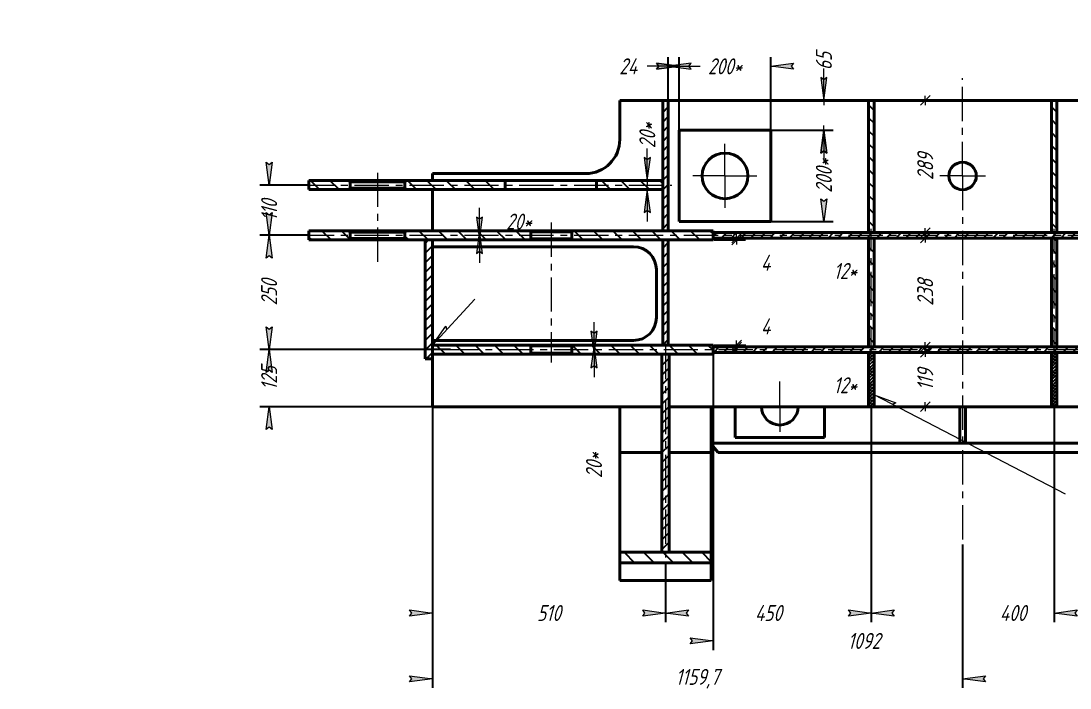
# Model space of a CAD drawing. Header units: millimetres. Extents: x 0 to 841, y 0 to 594.
# Drawn here: x 0 to 229.4, y 97.2 to 243.1 of the extents above; entities that cross this region are included whole.
import ezdxf

# ---------------------------------------------------------------- set-up
doc = ezdxf.new("R2010")
doc.units = ezdxf.units.MM
for name, pattern in [('K5LT_AXLED', [12, 7.5, -1.5, 1.5, -1.5]), ('K5LT_BASIC', [0]), ('K5LT_THIN', [0])]:
    doc.linetypes.add(name, pattern=pattern)
doc.layers.add('Системный слой', color=7, linetype='Continuous')
doc.styles.add('KDIMTEXTSTYLE', font='GOST_AU.SHX', dxfattribs={"width": 0.96, "oblique": 15, "height": 5})
doc.dimstyles.new('KDIMSTYLE (0.10)', dxfattribs={"dimtxt": 5, "dimasz": 1, "dimexe": 2, "dimexo": 0.0625, "dimgap": 1, "dimtad": 1, "dimlfac": 10, "dimtxsty": 'KDIMTEXTSTYLE', "dimsah": 1, "dimcen": 0.09, "dimdle": 1, "dimadec": 0, "dimazin": 0, "dimtfac": 0.667, "dimtmove": 0, "dimatfit": 3, "dimfxl": 1, "dimtvp": 1, "dimtolj": 1, "dimtzin": 0, "dimarcsym": 0})
pattern_1 = [(45, (0, 0), (-1.06066, 1.06066), [])]
pattern_2 = [(135, (0, 0), (-2.12132, -2.12132), [])]
pattern_3 = [(135, (0, 0), (-1.414214, -1.414214), [])]
pattern_4 = [(45, (0, 0), (-0.3535534, 0.3535534), [])]

# ---------------------------------------------------------------- blocks, each defined once
blk = doc.blocks.new('U109')
at = {"layer": 'Системный слой', "color": 150, "linetype": 'K5LT_BASIC', "lineweight": 40, "true_color": 0x0080ff}
for p, q in [((140.18, 148.71), (130.98, 148.71)), ((150.98, 148.71), (141.78, 148.71))]:
    blk.add_line(p, q, dxfattribs=at)
blk = doc.blocks.new('U110')
at = {"layer": 'Системный слой', "color": 150, "linetype": 'K5LT_BASIC', "lineweight": 40, "true_color": 0x0080ff}
for p, q in [((140.18, 158.71), (130.98, 158.71)), ((150.98, 158.71), (141.78, 158.71))]:
    blk.add_line(p, q, dxfattribs=at)
blk = doc.blocks.new('U114')
at = {"layer": 'Системный слой', "color": 150, "linetype": 'K5LT_BASIC', "lineweight": 40, "true_color": 0x0080ff}
for p, q in [((130.98, 225.71), (140.38, 225.71)), ((141.58, 225.71), (185.38, 225.71)), ((186.58, 225.71), (225.38, 225.71)), ((226.58, 225.71), (270.38, 225.71)), ((271.58, 225.71), (280.98, 225.71))]:
    blk.add_line(p, q, dxfattribs=at)
blk = doc.blocks.new('U115')
at = {"layer": 'Системный слой', "color": 150, "linetype": 'K5LT_BASIC', "lineweight": 40, "true_color": 0x0080ff}
for p, q in [((89.98, 208.21), (89.98, 209.71)), ((89.98, 197.21), (89.98, 206.21))]:
    blk.add_line(p, q, dxfattribs=at)
blk = doc.blocks.new('U116')
at = {"layer": 'Системный слой', "color": 150, "linetype": 'K5LT_BASIC', "lineweight": 40, "true_color": 0x0080ff}
for p, q in [((140.18, 158.71), (89.98, 158.71)), ((185.38, 158.71), (141.78, 158.71)), ((225.38, 158.71), (186.58, 158.71)), ((270.18, 158.71), (226.58, 158.71))]:
    blk.add_line(p, q, dxfattribs=at)
blk = doc.blocks.new('KDIMARROW_01')
at = {"layer": 'Системный слой'}
blk.add_hatch(color=0, dxfattribs=at).paths.add_polyline_path([(-5, -0.66), (0, 0), (-5, 0.66), (-4.5, 0)])
at = {"layer": 'Системный слой', "color": 0, "linetype": 'K5LT_THIN', "lineweight": 18}
for p, q in [((-4.5, 0), (-5, 0.66)), ((-5, 0.66), (0, 0)), ((0, 0), (-5, -0.66)), ((-5, -0.66), (-4.5, 0)), ((0, 0), (-1, 0))]:
    blk.add_line(p, q, dxfattribs=at)
blk = doc.blocks.new('U117')
at = {"layer": 'Системный слой', "color": 30, "linetype": 'K5LT_AXLED', "lineweight": 18, "true_color": 0xff8000}
for q in [(153.98, 216.21), (146.98, 209.21), (153.98, 202.21), (160.98, 209.21)]:
    blk.add_line((153.98, 209.21), q, dxfattribs=at)
blk = doc.blocks.new('U118')
at = {"layer": 'Системный слой', "color": 30, "linetype": 'K5LT_AXLED', "lineweight": 18, "true_color": 0xff8000}
for q in [(205.95, 230.61), (200.95, 209.19), (205.95, 107.11), (210.95, 209.19)]:
    blk.add_line((205.95, 209.19), q, dxfattribs=at)
blk = doc.blocks.new('U121')
at = {"layer": 'Системный слой', "color": 30, "linetype": 'K5LT_AXLED', "lineweight": 18, "true_color": 0xff8000}
for q in [(165.98, 164.21), (160.48, 158.71), (165.98, 153.21), (171.48, 158.71)]:
    blk.add_line((165.98, 158.71), q, dxfattribs=at)
blk = doc.blocks.new('KDIMARROW_02')
at = {"layer": 'Системный слой'}
blk.add_hatch(color=0, dxfattribs=at).paths.add_polyline_path([(4.5, 0), (5, 0.66), (0, 0), (5, -0.66)])
at = {"layer": 'Системный слой', "color": 0, "linetype": 'K5LT_THIN', "lineweight": 18}
for p, q in [((0, 0), (-1, 0)), ((5, 0.66), (0, 0)), ((0, 0), (5, -0.66)), ((0, 0), (7, 0)), ((4.5, 0), (5, 0.66)), ((5, -0.66), (4.5, 0))]:
    blk.add_line(p, q, dxfattribs=at)
blk = doc.blocks.new('KDIMARROW_13')
at = {"layer": 'Системный слой', "color": 0, "linetype": 'K5LT_THIN', "lineweight": 18}
for p, q in [((-1.06, 1.06), (1.06, -1.06)), ((0, 0), (-1, 0)), ((0, 0), (1, 0))]:
    blk.add_line(p, q, dxfattribs=at)
blk = doc.blocks.new('U131')
at = {"layer": 'Системный слой', "color": 7, "linetype": 'K5LT_THIN', "lineweight": 18}
for p, q in [((186.58, 161.28), (191.32, 159.56)), ((228.45, 139.56), (186.58, 161.28)), ((191.32, 159.56), (190.57, 159.21))]:
    blk.add_line(p, q, dxfattribs=at)
blk = doc.blocks.new('U140')
at = {"layer": 'Системный слой', "color": 7, "linetype": 'K5LT_THIN', "lineweight": 18}
for p, q in [((99.27, 182.21), (89.98, 172.21)), ((89.98, 172.21), (92.9, 176.32)), ((92.9, 176.32), (93.04, 175.5))]:
    blk.add_line(p, q, dxfattribs=at)

msp = doc.modelspace()

# ---------------------------------------------------------------- hatches: boundary and pattern name
at = {"layer": 'Системный слой'}
h = msp.add_hatch(dxfattribs=at)
h.set_pattern_fill('', angle=45, style=0, pattern_type=0)
h.set_pattern_definition(pattern_1)
h.paths.add_polyline_path([(140.37852, 197.20877), (141.57852, 197.20877), (141.57852, 225.70877), (140.37852, 225.70877)])
h = msp.add_hatch(dxfattribs=at)
h.set_pattern_fill('', angle=135, style=0, pattern_type=0)
h.set_pattern_definition(pattern_3)
h.paths.add_polyline_path([(185.37852, 196.80877), (186.57852, 196.80877), (186.57852, 225.70877), (185.37852, 225.70877)])
h = msp.add_hatch(dxfattribs=at)
h.set_pattern_fill('', angle=135, style=0, pattern_type=0)
h.set_pattern_definition(pattern_3)
h.paths.add_polyline_path([(225.37852, 196.80877), (226.57852, 196.80877), (226.57852, 225.70877), (225.37852, 225.70877)])
h = msp.add_hatch(dxfattribs=at)
h.set_pattern_fill('', angle=135, style=0, pattern_type=0)
h.set_pattern_definition(pattern_2)
h.paths.add_polyline_path([(140.37852, 208.20877), (125.90775, 208.20877), (125.90775, 206.20877), (140.37852, 206.20877)])
h.paths.add_polyline_path([(105.90775, 208.20877), (84.27349, 208.20877), (84.1734, 208.10877), (84.07331, 208.00877), (83.97322, 207.90877), (83.97322, 206.50877), (84.07331, 206.40877), (84.1734, 206.30877), (84.27349, 206.20877), (105.90775, 206.20877)])
h.paths.add_polyline_path([(71.68428, 208.20877), (62.98078, 208.20877), (62.98078, 206.20877), (71.68428, 206.20877), (71.78437, 206.30877), (71.88446, 206.40877), (71.98455, 206.50877), (71.98455, 207.90877), (71.88446, 208.00877), (71.78437, 208.10877)])
h = msp.add_hatch(dxfattribs=at)
h.set_pattern_fill('', angle=135, style=0, pattern_type=0)
h.set_pattern_definition(pattern_2)
h.paths.add_polyline_path([(151.37852, 197.20877), (120.67128, 197.20877), (120.60451, 197.1421), (120.53773, 197.07543), (120.47096, 197.00877), (120.47096, 195.40877), (120.53773, 195.3421), (120.60451, 195.27544), (120.67128, 195.20877), (151.37852, 195.20877)])
h.paths.add_polyline_path([(111.28575, 197.20877), (84.2733, 197.20877), (84.17322, 197.10877), (84.07313, 197.00877), (83.97303, 196.90877), (83.97303, 195.50877), (84.07313, 195.40877), (84.17322, 195.30877), (84.2733, 195.20877), (111.28575, 195.20877), (111.35252, 195.27544), (111.4193, 195.3421), (111.48607, 195.40877), (111.48607, 197.00877), (111.4193, 197.07543), (111.35252, 197.1421)])
h.paths.add_polyline_path([(71.6841, 197.20877), (62.98078, 197.20877), (62.98078, 195.20877), (71.6841, 195.20877), (71.78419, 195.30877), (71.88428, 195.40877), (71.98437, 195.50877), (71.98437, 196.90877), (71.88428, 197.00877), (71.78419, 197.10877)])
h = msp.add_hatch(dxfattribs=at)
h.set_pattern_fill('', angle=45, style=0, pattern_type=0)
h.set_pattern_definition(pattern_1)
h.paths.add_polyline_path([(88.37852, 195.20877), (88.37852, 169.20877), (89.97852, 169.20877), (89.97852, 195.20877)])
h = msp.add_hatch(dxfattribs=at)
h.set_pattern_fill('', angle=45, style=0, pattern_type=0)
h.set_pattern_definition(pattern_1)
h.paths.add_polyline_path([(140.37852, 172.20877), (141.57852, 172.20877), (141.57852, 195.20877), (140.37852, 195.20877)])
h = msp.add_hatch(dxfattribs=at)
h.set_pattern_fill('', angle=45, style=0, pattern_type=0)
h.set_pattern_definition(pattern_1)
h.paths.add_polyline_path([(260.57852, 195.60877), (260.57852, 196.80877), (151.37852, 196.80877), (151.37852, 195.60877)])
h = msp.add_hatch(dxfattribs=at)
h.set_pattern_fill('', angle=135, style=0, pattern_type=0)
h.set_pattern_definition(pattern_3)
h.paths.add_polyline_path([(185.37852, 171.80877), (186.57852, 171.80877), (186.57852, 195.60877), (185.37852, 195.60877)])
h = msp.add_hatch(dxfattribs=at)
h.set_pattern_fill('', angle=135, style=0, pattern_type=0)
h.set_pattern_definition(pattern_3)
h.paths.add_polyline_path([(225.37852, 171.80877), (226.57852, 171.80877), (226.57852, 195.60877), (225.37852, 195.60877)])
h = msp.add_hatch(dxfattribs=at)
h.set_pattern_fill('', angle=135, style=0, pattern_type=0)
h.set_pattern_definition(pattern_2)
h.paths.add_polyline_path([(89.97852, 170.20877), (111.28575, 170.20877), (111.35253, 170.27544), (111.4193, 170.3421), (111.48607, 170.40877), (111.48607, 172.00877), (111.4193, 172.07543), (111.35253, 172.1421), (111.28575, 172.20877), (89.97852, 172.20877)])
h.paths.add_polyline_path([(120.67128, 170.20877), (151.37852, 170.20877), (151.37852, 172.20877), (120.67128, 172.20877), (120.60451, 172.1421), (120.53773, 172.07543), (120.47096, 172.00877), (120.47096, 170.40877), (120.53773, 170.3421), (120.60451, 170.27544)])
h = msp.add_hatch(dxfattribs=at)
h.set_pattern_fill('', angle=45, style=0, pattern_type=0)
h.set_pattern_definition(pattern_1)
h.paths.add_polyline_path([(140.17852, 126.88028), (141.77852, 126.88028), (141.77852, 170.20877), (140.17852, 170.20877)])
h = msp.add_hatch(dxfattribs=at)
h.set_pattern_fill('', angle=45, style=0, pattern_type=0)
h.set_pattern_definition(pattern_1)
h.paths.add_polyline_path([(260.57852, 170.60877), (260.57852, 171.80877), (151.37852, 171.80877), (151.37852, 170.60877)])
h = msp.add_hatch(dxfattribs=at)
h.set_pattern_fill('', angle=45, style=0, pattern_type=0)
h.set_pattern_definition(pattern_4)
h.paths.add_polyline_path([(186.57852, 170.60877), (185.37852, 170.60877), (185.37852, 158.70877), (186.57852, 158.70877)])
h = msp.add_hatch(dxfattribs=at)
h.set_pattern_fill('', angle=45, style=0, pattern_type=0)
h.set_pattern_definition(pattern_4)
h.paths.add_polyline_path([(226.57852, 170.60877), (225.37852, 170.60877), (225.37852, 158.70877), (226.57852, 158.70877)])
h = msp.add_hatch(dxfattribs=at)
h.set_pattern_fill('', angle=135, style=0, pattern_type=0)
h.set_pattern_definition(pattern_2)
h.paths.add_polyline_path([(150.97852, 126.88028), (130.97852, 126.88028), (130.97852, 124.58208), (150.97852, 124.58208)])

# ---------------------------------------------------------------- linework, layer by layer
at = {"layer": 'Системный слой', "color": 150, "linetype": 'K5LT_BASIC', "lineweight": 40, "true_color": 0x0080ff}
for p, q in [((130.97852, 217.20877), (130.97852, 225.70877)), ((140.37852, 225.70877), (140.37852, 197.20877)), ((141.57852, 225.70877), (140.37852, 225.70877)), ((141.57852, 225.70877), (141.57852, 197.20877)), ((185.37852, 225.70877), (185.37852, 196.80877)), ((186.57852, 225.70877), (185.37852, 225.70877)), ((186.57852, 225.70877), (186.57852, 196.80877)), ((225.37852, 225.70877), (225.37852, 196.80877)), ((226.57852, 225.70877), (225.37852, 225.70877)), ((226.57852, 225.70877), (226.57852, 196.80877)), ((143.97852, 199.20877), (143.97852, 219.20877)), ((143.97852, 219.20877), (163.97852, 219.20877)), ((163.97852, 219.20877), (163.97852, 199.20877)), ((89.97852, 209.70877), (123.47852, 209.70877)), ((62.97852, 208.20877), (62.98078, 208.20877)), ((62.97852, 208.20877), (62.97852, 206.20877)), ((71.68428, 208.20877), (62.98078, 208.20877)), ((62.98078, 208.20877), (62.98078, 206.20877)), ((71.98455, 207.90877), (71.68428, 208.20877)), ((71.68428, 208.20877), (84.27349, 208.20877)), ((71.98455, 206.50877), (71.68428, 206.20877)), ((71.98455, 207.90877), (71.98455, 206.50877)), ((71.98455, 207.90877), (83.97322, 207.90877)), ((71.98455, 206.50877), (83.97322, 206.50877)), ((83.97322, 207.90877), (84.27349, 208.20877)), ((83.97322, 207.90877), (83.97322, 206.50877)), ((83.97322, 206.50877), (84.27349, 206.20877)), ((105.90775, 208.20877), (84.27349, 208.20877)), ((105.90775, 208.20877), (105.90775, 206.20877)), ((105.90775, 208.20877), (107.90775, 208.20877)), ((123.90775, 208.20877), (107.90775, 208.20877)), ((123.90775, 208.20877), (125.90775, 208.20877)), ((140.37852, 208.20877), (125.90775, 208.20877)), ((125.90775, 206.20877), (125.90775, 208.20877)), ((140.37852, 206.20877), (140.37852, 208.20877)), ((62.97852, 206.20877), (62.98078, 206.20877)), ((62.98078, 206.20877), (71.68428, 206.20877)), ((71.68428, 206.20877), (84.27349, 206.20877)), ((84.27349, 206.20877), (105.90775, 206.20877)), ((107.90775, 206.20877), (105.90775, 206.20877)), ((107.90775, 206.20877), (123.90775, 206.20877)), ((125.90775, 206.20877), (123.90775, 206.20877)), ((125.90775, 206.20877), (140.37852, 206.20877)), ((163.97852, 199.20877), (143.97852, 199.20877)), ((62.97852, 197.20877), (62.98078, 197.20877)), ((62.97852, 197.20877), (62.97852, 195.20877)), ((62.97852, 195.20877), (62.98078, 195.20877)), ((71.6841, 197.20877), (62.98078, 197.20877)), ((62.98078, 197.20877), (62.98078, 195.20877)), ((62.98078, 195.20877), (71.6841, 195.20877)), ((71.98437, 196.90877), (71.6841, 197.20877)), ((71.6841, 197.20877), (84.2733, 197.20877)), ((71.98437, 195.50877), (71.6841, 195.20877)), ((71.6841, 195.20877), (84.2733, 195.20877)), ((71.98437, 196.90877), (71.98437, 195.50877)), ((71.98437, 196.90877), (83.97303, 196.90877)), ((71.98437, 195.50877), (83.97303, 195.50877)), ((83.97303, 196.90877), (84.2733, 197.20877)), ((83.97303, 196.90877), (83.97303, 195.50877)), ((83.97303, 195.50877), (84.2733, 195.20877)), ((111.28575, 197.20877), (84.2733, 197.20877)), ((84.2733, 195.20877), (111.28575, 195.20877)), ((89.97852, 195.20877), (88.37852, 195.20877)), ((88.37852, 169.20877), (88.37852, 195.20877)), ((89.97852, 169.20877), (89.97852, 195.20877)), ((111.48607, 197.00877), (111.28575, 197.20877)), ((111.28575, 197.20877), (120.67128, 197.20877)), ((111.48607, 195.40877), (111.28575, 195.20877)), ((111.28575, 195.20877), (120.67128, 195.20877)), ((111.48607, 197.00877), (111.48607, 195.40877)), ((111.48607, 197.00877), (120.47096, 197.00877)), ((111.48607, 195.40877), (120.47096, 195.40877)), ((120.47096, 197.00877), (120.67128, 197.20877)), ((120.47096, 197.00877), (120.47096, 195.40877)), ((120.47096, 195.40877), (120.67128, 195.20877)), ((151.37852, 197.20877), (120.67128, 197.20877)), ((120.67128, 195.20877), (151.37852, 195.20877)), ((140.37852, 197.20877), (141.57852, 197.20877)), ((141.57852, 195.20877), (140.37852, 195.20877)), ((140.37852, 172.20877), (140.37852, 195.20877)), ((141.57852, 172.20877), (141.57852, 195.20877)), ((151.37852, 195.20877), (151.37852, 197.20877)), ((151.37852, 196.80877), (151.37852, 195.60877)), ((151.37852, 196.80877), (260.57852, 196.80877)), ((151.37852, 195.60877), (260.57852, 195.60877)), ((185.37852, 196.80877), (186.57852, 196.80877)), ((186.57852, 195.60877), (185.37852, 195.60877)), ((185.37852, 171.80877), (185.37852, 195.60877)), ((186.57852, 171.80877), (186.57852, 195.60877)), ((225.37852, 196.80877), (226.57852, 196.80877)), ((226.57852, 195.60877), (225.37852, 195.60877)), ((225.37852, 171.80877), (225.37852, 195.60877)), ((226.57852, 171.80877), (226.57852, 195.60877)), ((133.97852, 193.70877), (89.97852, 193.70877)), ((138.97852, 178.20877), (138.97852, 188.70877)), ((89.97852, 173.20877), (133.97852, 173.20877)), ((89.97852, 172.20877), (111.28575, 172.20877)), ((89.97852, 172.20877), (89.97852, 170.20877)), ((111.48607, 172.00877), (111.28575, 172.20877)), ((111.28575, 172.20877), (120.67128, 172.20877)), ((120.47096, 172.00877), (120.67128, 172.20877)), ((120.67128, 172.20877), (151.37852, 172.20877)), ((140.37852, 172.20877), (141.57852, 172.20877)), ((151.37852, 170.20877), (151.37852, 172.20877)), ((89.97852, 170.20877), (111.28575, 170.20877)), ((111.48607, 170.40877), (111.28575, 170.20877)), ((111.28575, 170.20877), (120.67128, 170.20877)), ((111.48607, 172.00877), (111.48607, 170.40877)), ((111.48607, 172.00877), (120.47096, 172.00877)), ((111.48607, 170.40877), (120.47096, 170.40877)), ((120.47096, 172.00877), (120.47096, 170.40877)), ((120.47096, 170.40877), (120.67128, 170.20877)), ((120.67128, 170.20877), (151.37852, 170.20877)), ((141.77852, 170.20877), (140.17852, 170.20877)), ((140.17852, 170.20877), (140.17852, 126.88028)), ((141.77852, 170.20877), (141.77852, 126.88028)), ((151.37852, 171.80877), (151.37852, 170.60877)), ((151.37852, 171.80877), (260.57852, 171.80877)), ((151.37852, 170.60877), (260.57852, 170.60877)), ((185.37852, 171.80877), (186.57852, 171.80877)), ((186.57852, 170.60877), (185.37852, 170.60877)), ((185.37852, 158.70877), (185.37852, 170.60877)), ((186.57852, 158.70877), (186.57852, 170.60877)), ((225.37852, 171.80877), (226.57852, 171.80877)), ((226.57852, 170.60877), (225.37852, 170.60877)), ((225.37852, 158.70877), (225.37852, 170.60877)), ((226.57852, 158.70877), (226.57852, 170.60877)), ((88.37852, 169.20877), (89.97852, 169.20877)), ((89.97852, 158.70877), (89.97852, 169.20877)), ((130.97852, 148.70877), (130.97852, 158.70877)), ((150.97852, 148.70877), (150.97852, 158.70877)), ((156.22852, 151.95877), (156.22852, 158.70877)), ((175.72852, 158.70877), (175.72852, 151.95877)), ((185.37852, 158.70877), (186.57852, 158.70877)), ((205.37852, 150.70877), (205.37852, 158.70877)), ((206.57852, 150.70877), (206.57852, 158.70877)), ((225.37852, 158.70877), (226.57852, 158.70877)), ((175.72852, 151.95877), (156.22852, 151.95877)), ((260.97852, 150.70877), (150.97852, 150.70877)), ((150.97852, 150.50877), (152.48889, 148.70877)), ((130.97852, 126.88028), (130.97852, 148.70877)), ((150.97852, 126.88028), (150.97852, 148.70877)), ((259.46814, 148.70877), (152.48889, 148.70877)), ((130.97852, 126.88028), (130.97852, 124.58208)), ((150.97852, 126.88028), (130.97852, 126.88028)), ((141.77852, 126.88028), (140.17852, 126.88028)), ((150.97852, 126.88028), (150.97852, 124.58208)), ((130.97852, 120.70877), (130.97852, 124.58208)), ((150.97852, 124.58208), (130.97852, 124.58208)), ((150.97852, 120.70877), (150.97852, 124.58208)), ((150.97852, 120.70877), (130.97852, 120.70877))]:
    msp.add_line(p, q, dxfattribs=at)
at = {"layer": 'Системный слой', "color": 30, "linetype": 'K5LT_AXLED', "lineweight": 18, "true_color": 0xff8000}
for p, q in [((77.97889, 209.90877), (77.97889, 189.63481)), ((60.97852, 207.20877), (142.37852, 207.20877)), ((115.97852, 199.00877), (115.97852, 170.00877)), ((185.97852, 156.70877), (185.97852, 197.60877)), ((225.97852, 156.20526), (225.97852, 197.60877)), ((60.98078, 196.20877), (350.97625, 196.20877)), ((115.97852, 174.00877), (115.97852, 168.40877)), ((140.97852, 172.20877), (140.97852, 124.88028)), ((92.57852, 171.20877), (319.97852, 171.20877))]:
    msp.add_line(p, q, dxfattribs=at)
at = {"layer": 'Системный слой', "color": 150, "linetype": 'K5LT_BASIC', "lineweight": 40, "true_color": 0x0080ff}
for centre, radius in [((153.97852, 209.20877), 5), ((205.94828, 209.19337), 3)]:
    msp.add_circle(centre, radius, dxfattribs=at)
for centre, radius, start, end in [((123.47852, 217.20877), 7.5, 270, 0), ((133.97852, 188.70877), 5, 0, 90), ((133.97852, 178.20877), 5, 270, 0), ((165.97852, 158.70877), 4, 180, 0)]:
    msp.add_arc(centre, radius, start, end, dxfattribs=at)

# ---------------------------------------------------------------- block references
at = {"layer": 'Системный слой'}
for name in ['U118', 'U114', 'U117', 'U115', 'U140', 'U121', 'U131', 'U116', 'U110', 'U109']:
    msp.add_blockref(name, (0, 0), dxfattribs=at)

# ---------------------------------------------------------------- dimensions: what is measured, and where the dimension line sits
at = {"layer": 'Системный слой', "color": 7}
for base, p1, p2, location, override in [((143.97852, 233.18377), (141.57852, 225.70877), (143.97852, 219.20877), (132.80362, 233.18377), {"dimexo": 0, "dimpost": '\\H3.5;\\W0.965;\\Q15;<>', "dimblk1": 'KDIMARROW_02', "dimblk2": 'KDIMARROW_02', "dimse1": 0, "dimse2": 0, "dimclrt": 7, "dimtolj": 1}), ((143.97852, 233.18377), (163.97852, 219.20877), (143.97852, 219.20877), (153.97852, 233.18377), {"dimexo": 0, "dimpost": '\\H3.5;\\W0.965;\\Q15;\\Q15;\\H3.5;\\W0.965;\\Q15;<>\\H3.5;\\W0.965;\\Q15;\\Q15;\\H3.5;\\W0.965;\\Q15;\\Q15;*\\Q15;', "dimblk1": 'KDIMARROW_01', "dimblk2": 'KDIMARROW_01', "dimse1": 0, "dimse2": 0, "dimclrt": 7, "dimtolj": 1}), ((151.37852, 107.48239), (260.57852, 170.20877), (151.37852, 170.20877), (184.37852, 107.48239), {"dimexo": 0, "dimpost": '\\H3.5;\\W0.965;\\Q15;<>', "dimblk1": 'KDIMARROW_01', "dimblk2": 'KDIMARROW_01', "dimse1": 0, "dimse2": 0, "dimclrt": 7, "dimtolj": 1}), ((89.97852, 99.20715), (205.94828, 128.56603), (89.97852, 158.70877), (147.9634, 99.20715), {"dimexo": 0, "dimpost": '\\H3.5;\\W0.965;\\Q15;<>', "dimblk1": 'KDIMARROW_01', "dimblk2": 'KDIMARROW_01', "dimse1": 0, "dimse2": 0, "dimclrt": 7, "dimtolj": 1}), ((89.97852, 113.58642), (140.97852, 124.58208), (89.97852, 158.70877), (115.47852, 113.58642), {"dimexo": 0, "dimpost": '\\H3.5;\\W0.965;\\Q15;<>', "dimblk1": 'KDIMARROW_01', "dimblk2": 'KDIMARROW_01', "dimse1": 0, "dimse2": 0, "dimclrt": 7, "dimtolj": 1}), ((140.97852, 113.58642), (185.97852, 158.70877), (140.97852, 124.58208), (163.47852, 113.58642), {"dimexo": 0, "dimpost": '\\H3.5;\\W0.965;\\Q15;<>', "dimblk1": 'KDIMARROW_01', "dimblk2": 'KDIMARROW_01', "dimse1": 0, "dimse2": 0, "dimclrt": 7, "dimtolj": 1}), ((185.97852, 113.58642), (225.97852, 158.70877), (185.97852, 158.70877), (216.97852, 113.58642), {"dimexo": 0, "dimpost": '\\H3.5;\\W0.965;\\Q15;<>', "dimblk1": 'KDIMARROW_01', "dimblk2": 'KDIMARROW_01', "dimse1": 0, "dimse2": 0, "dimclrt": 7, "dimtolj": 1})]:
    msp.add_linear_dim(base=base, p1=p1, p2=p2, location=location, dimstyle='KDIMSTYLE (0.10)', override=override, dxfattribs=at).render()
for base, p1, p2, location, override in [((175.61136, 225.70877), (163.97852, 219.20877), (139.17852, 225.70877), (175.61136, 234.32009), {"dimexo": 0, "dimpost": '\\H3.5;\\W0.965;\\Q15;<>', "dimblk1": 'KDIMARROW_02', "dimblk2": 'KDIMARROW_02', "dimse1": 0, "dimse2": 0, "dimclrt": 7, "dimtolj": 1}), ((197.77679, 196.80877), (185.97852, 225.70877), (186.57852, 196.80877), (197.77679, 211.25877), {"dimexo": 0, "dimpost": '\\H3.5;\\W0.965;\\Q15;<>', "dimblk1": 'KDIMARROW_13', "dimblk2": 'KDIMARROW_13', "dimse1": 0, "dimse2": 0, "dimclrt": 7, "dimtolj": 1}), ((136.9948, 206.20877), (62.97852, 208.20877), (71.48078, 206.20877), (136.9948, 218.04061), {"dimexo": 0, "dimpost": '\\H3.5;\\W0.965;\\Q15;\\Q15;\\H3.5;\\W0.965;\\Q15;<>\\H3.5;\\W0.965;\\Q15;\\Q15;\\H3.5;\\W0.965;\\Q15;\\Q15;*\\Q15;', "dimblk1": 'KDIMARROW_02', "dimblk2": 'KDIMARROW_02', "dimse1": 0, "dimse2": 0, "dimclrt": 7, "dimtolj": 1}), ((175.61136, 219.20877), (143.97852, 199.20877), (143.97852, 219.20877), (175.61136, 209.20877), {"dimexo": 0, "dimpost": '\\H3.5;\\W0.965;\\Q15;\\Q15;\\H3.5;\\W0.965;\\Q15;<>\\H3.5;\\W0.965;\\Q15;\\Q15;\\H3.5;\\W0.965;\\Q15;\\Q15;*\\Q15;', "dimblk1": 'KDIMARROW_01', "dimblk2": 'KDIMARROW_01', "dimse1": 0, "dimse2": 0, "dimclrt": 7, "dimtolj": 1}), ((54.27465, 196.20877), (62.97852, 207.20877), (62.98078, 196.20877), (54.27465, 201.70877), {"dimexo": 0, "dimpost": '\\H3.5;\\W0.965;\\Q15;<>', "dimblk1": 'KDIMARROW_01', "dimblk2": 'KDIMARROW_01', "dimse1": 0, "dimse2": 0, "dimclrt": 7, "dimtolj": 1}), ((100.27304, 197.20877), (150.97852, 195.20877), (150.97852, 197.20877), (108.90775, 199.20877), {"dimexo": 0, "dimtoh": 1, "dimpost": '\\H3.5;\\W0.965;\\Q15;\\Q15;\\H3.5;\\W0.965;\\Q15;<>\\H3.5;\\W0.965;\\Q15;\\Q15;\\H3.5;\\W0.965;\\Q15;\\Q15;*\\Q15;', "dimblk1": 'KDIMARROW_02', "dimblk2": 'KDIMARROW_02', "dimse1": 0, "dimse2": 0, "dimclrt": 7, "dimtmove": 1, "dimtolj": 1}), ((197.77679, 195.60877), (186.57852, 196.80877), (186.57852, 195.60877), (180.27044, 188.40733), {"dimexo": 0, "dimtoh": 1, "dimpost": '\\H3.5;\\W0.965;\\Q15;<>\\H3.5;\\W0.965;\\Q15;\\Q15;\\H3.5;\\W0.965;\\Q15;\\Q15;*', "dimblk1": 'KDIMARROW_13', "dimblk2": 'KDIMARROW_13', "dimse1": 0, "dimse2": 0, "dimclrt": 7, "dimtmove": 1, "dimtolj": 1}), ((54.27465, 171.20877), (62.98078, 196.20877), (93.97852, 171.20877), (54.27465, 183.70877), {"dimexo": 0, "dimpost": '\\H3.5;\\W0.965;\\Q15;\\Q15;\\H3.5;\\W0.965;\\Q15;<>\\H3.5;\\W0.965;\\Q15;\\Q15;', "dimblk1": 'KDIMARROW_01', "dimblk2": 'KDIMARROW_01', "dimse1": 0, "dimse2": 0, "dimclrt": 7, "dimtolj": 1}), ((156.50446, 195.60877), (151.57852, 195.20877), (151.57852, 195.60877), (162.86562, 190.20877), {"dimexo": 0, "dimtoh": 1, "dimpost": '\\H3.5;\\W0.965;\\Q15;<>', "dimblk1": 'KDIMARROW_13', "dimblk2": 'KDIMARROW_13', "dimse1": 0, "dimse2": 0, "dimclrt": 7, "dimtmove": 1, "dimtolj": 1}), ((197.77679, 171.80877), (186.57852, 195.60877), (186.57852, 171.80877), (197.77679, 183.70877), {"dimexo": 0, "dimpost": '\\H3.5;\\W0.965;\\Q15;\\Q15;\\H3.5;\\W0.965;\\Q15;<>\\H3.5;\\W0.965;\\Q15;\\Q15;', "dimblk1": 'KDIMARROW_13', "dimblk2": 'KDIMARROW_13', "dimse1": 0, "dimse2": 0, "dimclrt": 7, "dimtolj": 1}), ((125.33265, 172.20877), (93.97852, 170.20877), (93.97852, 172.20877), (125.33265, 145.87692), {"dimexo": 0, "dimpost": '\\H3.5;\\W0.965;\\Q15;\\Q15;\\H3.5;\\W0.965;\\Q15;<>\\H3.5;\\W0.965;\\Q15;\\Q15;\\H3.5;\\W0.965;\\Q15;\\Q15;*\\Q15;', "dimblk1": 'KDIMARROW_02', "dimblk2": 'KDIMARROW_02', "dimse1": 0, "dimse2": 0, "dimclrt": 7, "dimtolj": 1}), ((156.52599, 171.80877), (151.57852, 172.20877), (151.57852, 171.80877), (162.86562, 176.2756), {"dimexo": 0, "dimtoh": 1, "dimpost": '\\H3.5;\\W0.965;\\Q15;<>', "dimblk1": 'KDIMARROW_13', "dimblk2": 'KDIMARROW_13', "dimse1": 0, "dimse2": 0, "dimclrt": 7, "dimtmove": 1, "dimtolj": 1}), ((197.77679, 170.60877), (186.57852, 171.80877), (186.57852, 170.60877), (180.27044, 163.40734), {"dimexo": 0, "dimtoh": 1, "dimpost": '\\H3.5;\\W0.965;\\Q15;\\Q15;\\H3.5;\\W0.965;\\Q15;<>\\H3.5;\\W0.965;\\Q15;\\Q15;\\H3.5;\\W0.965;\\Q15;\\Q15;*\\Q15;', "dimblk1": 'KDIMARROW_13', "dimblk2": 'KDIMARROW_13', "dimse1": 0, "dimse2": 0, "dimclrt": 7, "dimtmove": 1, "dimtolj": 1}), ((54.27465, 158.70877), (93.97852, 171.20877), (93.97852, 158.70877), (54.27465, 164.95877), {"dimexo": 0, "dimpost": '\\H3.5;\\W0.965;\\Q15;\\Q15;\\H3.5;\\W0.965;\\Q15;<>\\H3.5;\\W0.965;\\Q15;\\Q15;', "dimblk1": 'KDIMARROW_01', "dimblk2": 'KDIMARROW_01', "dimse1": 0, "dimse2": 0, "dimclrt": 7, "dimtolj": 1}), ((197.77679, 170.60877), (186.57852, 158.70877), (186.57852, 170.60877), (197.77679, 164.65877), {"dimexo": 0, "dimpost": '\\H3.5;\\W0.965;\\Q15;\\Q15;\\H3.5;\\W0.965;\\Q15;<>\\H3.5;\\W0.965;\\Q15;\\Q15;', "dimblk1": 'KDIMARROW_13', "dimblk2": 'KDIMARROW_13', "dimse1": 0, "dimse2": 0, "dimclrt": 7, "dimtolj": 1})]:
    msp.add_linear_dim(base=base, p1=p1, p2=p2, angle=90, location=location, dimstyle='KDIMSTYLE (0.10)', override=override, dxfattribs=at).render()

doc.saveas('drawing.dxf')
